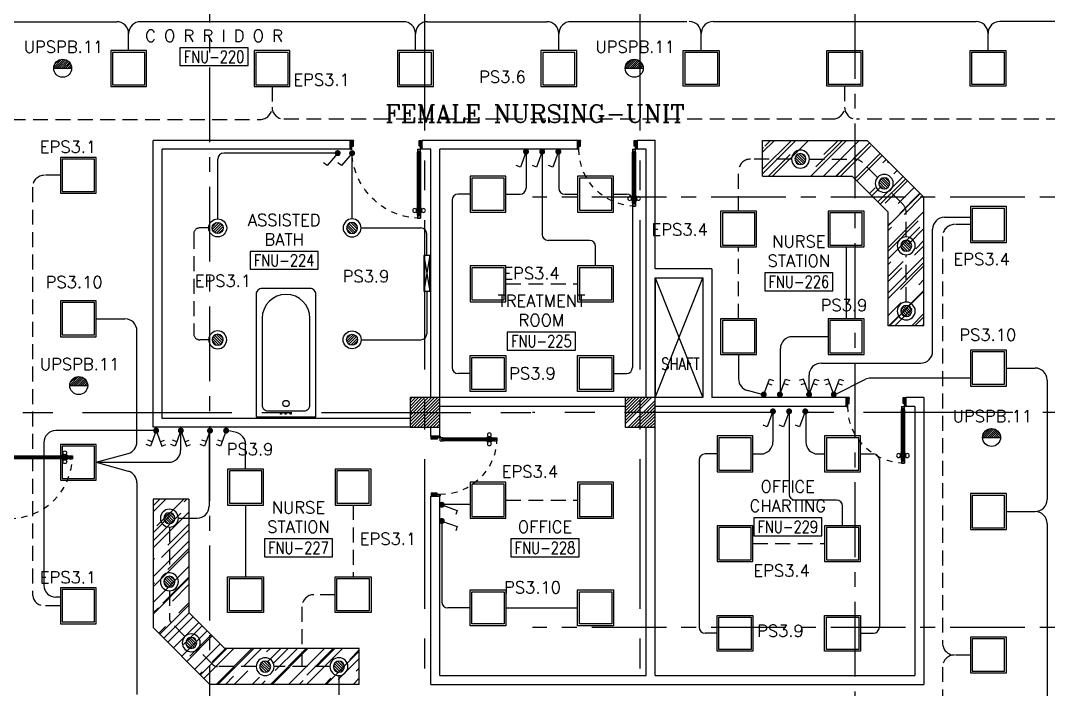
# Model space of a CAD drawing. Extents: x 0 to 92.9, y -1.3 to 78.2.
# Drawn here: x 15.63 to 32.84, y 45.32 to 56.51 of the extents above; entities that cross this region are included whole.
import ezdxf
from ezdxf.enums import TextEntityAlignment as Align

# ---------------------------------------------------------------- set-up
doc = ezdxf.new("R2010")
doc.units = 0
doc.header["$MEASUREMENT"] = 0
for name, pattern in [('CENTER', [2, 1.25, -0.25, 0.25, -0.25]), ('CENTERX2', [4, 2.5, -0.5, 0.5, -0.5]), ('HIDDEN', [0.375, 0.25, -0.125])]:
    doc.linetypes.add(name, pattern=pattern)
doc.layers.get('0').update_dxf_attribs({"color": 11, "linetype": 'CONTINUOUS'})
for name, color, linetype in [('AXES', 11, 'CENTERX2'), ('AXES1', 11, 'CENTER'), ('COL', 11, 'CONTINUOUS'), ('COUNTER', 11, 'CONTINUOUS'), ('DOOR', 11, 'CONTINUOUS'), ('E-CLINE', 2, 'CONTINUOUS'), ('E-HLINE', 2, 'HIDDEN'), ('E-LITE', 4, 'CONTINUOUS'), ('E-SWITCH', 4, 'CONTINUOUS'), ('E-SWITCHS', 4, 'CONTINUOUS'), ('E-TEXT', 4, 'CONTINUOUS'), ('E-TRXT', 4, 'CONTINUOUS'), ('EL-LITE', 4, 'CONTINUOUS'), ('FHC', 11, 'CONTINUOUS'), ('FIX', 11, 'CONTINUOUS'), ('HAT', 11, 'CONTINUOUS'), ('RM-BOX', 11, 'CONTINUOUS'), ('RM-NAME', 11, 'CONTINUOUS'), ('RM-NO', 11, 'CONTINUOUS'), ('SHAFT', 11, 'CONTINUOUS'), ('TITLE', 4, 'CONTINUOUS'), ('WALL', 11, 'CONTINUOUS')]:
    doc.layers.add(name, color=color, linetype=linetype)
doc.styles.add('ROMANC', font='romanc', dxfattribs={"height": 0.1})
doc.styles.add('ROMANS', font='ROMANS.shx', dxfattribs={"width": 0.6})

# ---------------------------------------------------------------- blocks, each defined once
blk = doc.blocks.new('L42')
at = {"layer": 'E-LITE'}
for p, q in [((0.3, 0.3), (-0.3, 0.3)), ((-0.3, 0.3), (-0.3, -0.3)), ((0.3, -0.3), (0.3, 0.3)), ((-0.3, -0.3), (0.3, -0.3))]:
    blk.add_line(p, q, dxfattribs=at)
at = {"layer": 'E-LITE', "color": 8}
blk.add_lwpolyline([(-0.27, 0.27), (-0.27, -0.27), (0.27, -0.27), (0.27, 0.27)], close=True, dxfattribs=at)
blk = doc.blocks.new('1G1W')
for p, q in [((0, 0), (0.55, 0)), ((0.55, 0), (0.55, -0.15))]:
    blk.add_line(p, q)
at = {"const_width": 0.1}
blk.add_lwpolyline([(-0.05, 0, 1), (0.05, 0, 1)], format="xyb", close=True, dxfattribs=at)
blk = doc.blocks.new('MR20')
at = {"layer": 'E-LITE'}
for p, q in [((-300, 100), (-300, 0)), ((-300, 100), (-300, 0)), ((-300, 0), (300, 0)), ((-300, 0), (300, 0)), ((-300, 0), (300, 0)), ((-300, 0), (-300, 0)), ((300, 0), (300, 100)), ((300, 0), (300, 100)), ((300, 0), (300, 0))]:
    blk.add_line(p, q, dxfattribs=at)
at = {"layer": 'E-LITE', "color": 3}
blk.add_line((300, 100), (-300, 100), dxfattribs=at)
at = {"layer": 'E-LITE', "color": 8}
for p, q in [((300, 0), (-300, 100)), ((300, 100), (-300, 0))]:
    blk.add_line(p, q, dxfattribs=at)
blk = doc.blocks.new('*X49')
at = {"color": 0}
for p, q in [((21548.527, 18540.142), (21548.801, 18540.415)), ((21548.529, 18539.966), (21548.977, 18540.414)), ((21548.584, 18539.845), (21549.098, 18540.359)), ((21548.672, 18539.756), (21549.187, 18540.271)), ((21548.793, 18539.7), (21549.243, 18540.15)), ((21548.966, 18539.696), (21549.246, 18539.977))]:
    blk.add_line(p, q, dxfattribs=at)
blk = doc.blocks.new('SPOT')
at = {"layer": 'E-LITE'}
for radius in [0.6, 0.369]:
    blk.add_circle((0, 0), radius, dxfattribs=at)
at = {"layer": 'E-LITE', "color": 8}
blk.add_blockref('*X49', (-21548.886, -18540.056), dxfattribs=at)
blk = doc.blocks.new('COL50')
at = {"layer": 'COL'}
blk.add_lwpolyline([(-250, 250), (-250, -250), (250, -250), (250, 250)], close=True, dxfattribs=at)
blk = doc.blocks.new('*X56')
at = {"color": 0}
for p, q in [((80579, 162727), (81042, 163190)), ((80579, 162780), (80989, 163190)), ((80579, 162833), (80936, 163190)), ((80579, 162886), (80883, 163190)), ((80579, 162939), (80829, 163190)), ((80579, 162993), (80776, 163190)), ((80579, 163046), (80723, 163190)), ((80579, 163099), (80670, 163190)), ((80579, 163152), (80617, 163190)), ((80595, 162690), (81079, 163174)), ((80648, 162690), (81079, 163121)), ((80701, 162690), (81079, 163068)), ((80754, 162690), (81079, 163015)), ((80807, 162690), (81079, 162962)), ((80860, 162690), (81079, 162909)), ((80913, 162690), (81079, 162856)), ((80966, 162690), (81079, 162803)), ((81019, 162690), (81079, 162750)), ((81072, 162690), (81079, 162697))]:
    blk.add_line(p, q, dxfattribs=at)
blk = doc.blocks.new('RM1')
at = {"layer": 'RM-BOX'}
blk.add_lwpolyline([(570, -200), (-570, -200), (-570, -500), (570, -500)], close=True, dxfattribs=at)
at = {"layer": 'RM-NAME', "style": 'ROMANS'}
for tag, p in [('ROOMNAME1', (0, 324)), ('ROOMNAME2', (0, 0))]:
    blk.add_attdef(tag, text='', height=200, dxfattribs=at).set_placement(p, align=Align.MIDDLE)
at = {"layer": 'RM-NO', "style": 'ROMANS', "width": 0.8}
blk.add_attdef('ROOMNO', text='', height=200, dxfattribs=at).set_placement((0, -350), align=Align.MIDDLE)
blk = doc.blocks.new('*X62')
at = {"color": 0}
for p, q in [((196689, 162747), (197131, 163190)), ((196689, 162800), (197078, 163190)), ((196689, 162853), (197025, 163190)), ((196689, 162907), (196972, 163190)), ((196689, 162960), (196919, 163190)), ((196689, 163013), (196866, 163190)), ((196689, 163066), (196813, 163190)), ((196689, 163119), (196760, 163190)), ((196689, 163172), (196707, 163190)), ((196737, 162690), (197189, 163141)), ((196790, 162690), (197189, 163088)), ((196843, 162690), (197189, 163035)), ((196896, 162690), (197189, 162982)), ((196949, 162690), (197189, 162929)), ((197002, 162690), (197189, 162876)), ((197055, 162690), (197189, 162823)), ((197108, 162690), (197189, 162770)), ((197161, 162690), (197189, 162717))]:
    blk.add_line(p, q, dxfattribs=at)
blk = doc.blocks.new('A$C3A782592')
at = {"layer": 'COUNTER', "linetype": 'ByBlock'}
for p, q in [((0, 3100), (0, 951)), ((600, 3100), (0, 3100)), ((600, 3100), (600, 1200)), ((1200, 600), (600, 1200)), ((951, 0), (0, 951)), ((3450, 600), (1200, 600)), ((3450, 0), (3450, 600)), ((3450, 0), (951, 0))]:
    blk.add_line(p, q, dxfattribs=at)
blk = doc.blocks.new('BTUB1')
at = {"layer": 'FIX'}
for points in [[(-500, -25), (-500, -2075, 0.414214), (-400, -2175), (400, -2175, 0.414214), (500, -2075), (500, -25)], [(-400, -1675, 1), (400, -1675), (400, -225, 0.414214), (300, -125), (-300, -125, 0.414214), (-400, -225)]]:
    blk.add_lwpolyline(points, format="xyb", close=True, dxfattribs=at)
for centre, radius in [((-75, -81), 11), ((5, -81), 11), ((85, -81), 11), ((0, -250), 52.2)]:
    blk.add_circle(centre, radius, dxfattribs=at)
blk = doc.blocks.new('DOOR-110')
at = {"layer": 'DOOR', "color": 0, "linetype": 'ByBlock'}
for p, q in [((0, 1050), (0, 1100)), ((150, 1100), (0, 1100)), ((100, 1050), (0, 1050)), ((100, 1075), (100, 1050)), ((150, 1075), (100, 1075)), ((150, 1100), (150, 1075)), ((150, 1025), (150, 1075)), ((200, 1075), (150, 1075)), ((180, 1042), (180, 1058)), ((180, 1058), (200, 1058)), ((200, 1042), (180, 1042)), ((200, 1058), (200, 1075)), ((200, 1025), (200, 1042)), ((1028, 1075), (1028, 1082)), ((1028, 1082), (1118, 1082)), ((1040, 1082), (1040, 1091)), ((1105, 1091), (1040, 1091)), ((1105, 1082), (1040, 1082)), ((1105, 1082), (1105, 1091)), ((1118, 1075), (1118, 1082)), ((1150, 1075), (1150, 1058)), ((1150, 1075), (1200, 1075)), ((1150, 1058), (1170, 1058)), ((1150, 1042), (1150, 1025)), ((1150, 1042), (1170, 1042)), ((1170, 1058), (1170, 1042)), ((1200, 1075), (1200, 1025)), ((1200, 1025), (1200, 1075)), ((150, 1025), (200, 1025)), ((1028, 1025), (1028, 1018)), ((1028, 1018), (1118, 1018)), ((1040, 1018), (1040, 1009)), ((1105, 1018), (1040, 1018)), ((1105, 1009), (1040, 1009)), ((1105, 1018), (1105, 1009)), ((1118, 1025), (1118, 1018)), ((1150, 1025), (1200, 1025)), ((100, 50), (0, 50)), ((0, 50), (0, 0)), ((0, 0), (150, 0)), ((150, 0), (0, 0)), ((100, 25), (100, 50)), ((150, 25), (100, 25)), ((150, 0), (150, 25))]:
    blk.add_line(p, q, dxfattribs=at)
at = {"layer": 'DOOR', "linetype": 'ByBlock'}
for p, q in [((0, 1100), (150, 1100)), ((200, 1075), (1150, 1075)), ((200, 1058), (1150, 1058)), ((200, 1042), (1150, 1042)), ((1150, 1025), (200, 1025))]:
    blk.add_line(p, q, dxfattribs=at)
at = {"layer": 'DOOR', "color": 9, "linetype": 'ByBlock'}
for p, q in [((0, 1050), (40, 1100)), ((0, 1050), (114, 1100)), ((0, 1050), (100, 1063)), ((0, 50), (40, 0)), ((0, 50), (114, 0)), ((0, 50), (100, 37))]:
    blk.add_line(p, q, dxfattribs=at)
at = {"layer": 'DOOR', "color": 0, "linetype": 'ByBlock'}
for centre in [(1073, 1124), (1073, 976)]:
    blk.add_circle(centre, 32.4, dxfattribs=at)
at = {"layer": 'DOOR', "color": 9, "linetype": 'ByBlock'}
for centre, radius, start, end in [((0, 1050), 34.4, 0, 90), ((0, 1050), 14.4, 0, 90), ((0, 1050), 54.4, 0, 66.7926), ((0, 1050), 74.4, 0, 42.2236), ((0, 1050), 94.4, 0, 31.9818), ((0, 1050), 114, 12.6226, 25.9162), ((0, 1050), 134, 10.72, 21.8402), ((0, 1050), 154, 13.7142, 18.8947), ((0, 50), 14.4, 270, 0), ((0, 50), 34.4, 270, 0), ((0, 50), 54.4, 293.2074, 0), ((0, 50), 74.4, 317.7764, 0), ((0, 50), 94.4, 328.0182, 0), ((0, 50), 134, 338.1598, 349.28), ((0, 50), 154, 341.1053, 346.2858)]:
    blk.add_arc(centre, radius, start, end, dxfattribs=at)
at = {"layer": 'DOOR', "linetype": 'HIDDEN', "ltscale": 0.5}
blk.add_arc((150, 1075), 1050, 270, 0, dxfattribs=at)
at = {"layer": 'WALL', "linetype": 'ByBlock'}
for p, q in [((0, 1100), (150, 1100)), ((0, 0), (150, 0))]:
    blk.add_line(p, q, dxfattribs=at)
blk = doc.blocks.new('D1000')
at = {"layer": 'DOOR', "color": 7, "linetype": 'ByBlock'}
for p, q in [((0, 0), (-150, 0)), ((-150, 0), (-150, -25)), ((-150, 0), (0, 0)), ((0, -50), (-114, 0)), ((0, -50), (-40, 0)), ((0, -50), (0, 0)), ((-1050, -25), (-1100, -25)), ((-1100, -75), (-1100, -25)), ((-1100, -25), (-1100, -75)), ((-1050, -75), (-1100, -75)), ((-1050, -42), (-1070, -42)), ((-1070, -42), (-1070, -58)), ((-1050, -58), (-1070, -58)), ((-1050, -25), (-1050, -42)), ((-1050, -58), (-1050, -75)), ((-928, -18), (-1018, -18)), ((-1018, -25), (-1018, -18)), ((-1018, -75), (-1018, -82)), ((-928, -82), (-1018, -82)), ((-1005, -9), (-940, -9)), ((-1005, -18), (-1005, -9)), ((-1005, -18), (-940, -18)), ((-1005, -82), (-940, -82)), ((-1005, -82), (-1005, -91)), ((-1005, -91), (-940, -91)), ((-940, -18), (-940, -9)), ((-940, -82), (-940, -91)), ((-928, -25), (-928, -18)), ((-928, -75), (-928, -82)), ((-200, -42), (-200, -25)), ((-200, -25), (-150, -25)), ((-180, -42), (-200, -42)), ((-200, -75), (-200, -58)), ((-200, -58), (-180, -58)), ((-150, -75), (-200, -75)), ((-180, -58), (-180, -42)), ((-150, -75), (-150, -25)), ((-150, -25), (-100, -25)), ((-100, -25), (-100, -50)), ((0, -50), (-100, -37)), ((-100, -50), (0, -50)), ((-150, -975), (-100, -975)), ((-150, -1000), (-150, -975)), ((-150, -1000), (0, -1000)), ((0, -1000), (-150, -1000)), ((0, -950), (-114, -1000)), ((-100, -975), (-100, -950)), ((0, -950), (-100, -963)), ((-100, -950), (0, -950)), ((0, -950), (-40, -1000)), ((0, -950), (0, -1000))]:
    blk.add_line(p, q, dxfattribs=at)
at = {"layer": 'DOOR', "linetype": 'ByBlock'}
for p, q in [((-200, -25), (-1050, -25)), ((-200, -42), (-1050, -42)), ((-200, -58), (-1050, -58)), ((-1050, -75), (-200, -75))]:
    blk.add_line(p, q, dxfattribs=at)
at = {"layer": 'DOOR', "color": 7, "linetype": 'ByBlock'}
for centre in [(-973, 23), (-973, -124)]:
    blk.add_circle(centre, 32.4, dxfattribs=at)
for centre, radius, start, end in [((0, -50), 134, 158.1598, 169.28), ((0, -50), 74.4, 137.7764, 180), ((0, -50), 54.4, 113.2074, 180), ((0, -50), 154, 161.1053, 166.2858), ((0, -50), 114, 154.0838, 167.3774), ((0, -50), 94.4, 148.0182, 180), ((0, -50), 34.4, 90, 180), ((0, -50), 14.4, 90, 180), ((0, -950), 154, 193.7142, 198.8947), ((0, -950), 134, 190.72, 201.8402), ((0, -950), 94.4, 180, 211.9818), ((0, -950), 74.4, 180, 222.2236), ((0, -950), 54.4, 180, 246.7926), ((0, -950), 34.4, 180, 270), ((0, -950), 14.4, 180, 270)]:
    blk.add_arc(centre, radius, start, end, dxfattribs=at)
at = {"layer": 'DOOR', "linetype": 'HIDDEN', "ltscale": 0.5}
blk.add_arc((-149, -24), 951, 180.0434, 269.9667, dxfattribs=at)
blk = doc.blocks.new('DOOR100')
at = {"layer": 'DOOR', "color": 0, "linetype": 'ByBlock'}
for p, q in [((-92, 1206), (-92, 1141)), ((-83, 1206), (-92, 1206)), ((-83, 1129), (-83, 1219)), ((-76, 1219), (-83, 1219)), ((-83, 1206), (-83, 1141)), ((-76, 1251), (-76, 1301)), ((-76, 1301), (-26, 1301)), ((-26, 1301), (-76, 1301)), ((-59, 1251), (-76, 1251)), ((-59, 1251), (-59, 1271)), ((-43, 1271), (-59, 1271)), ((-43, 1251), (-43, 1271)), ((-26, 1251), (-43, 1251)), ((-26, 1251), (-26, 1301)), ((-26, 1219), (-19, 1219)), ((-19, 1129), (-19, 1219)), ((-19, 1206), (-19, 1141)), ((-19, 1206), (-10, 1206)), ((-10, 1206), (-10, 1141)), ((-83, 1141), (-92, 1141)), ((-76, 1129), (-83, 1129)), ((-26, 1129), (-19, 1129)), ((-19, 1141), (-10, 1141)), ((-76, 200), (-59, 200)), ((-76, 150), (-76, 200)), ((-59, 200), (-59, 180)), ((-59, 180), (-43, 180)), ((-43, 200), (-26, 200)), ((-43, 180), (-43, 200)), ((-26, 200), (-26, 150)), ((-1201, 0), (-1201, 150)), ((-1201, 150), (-1176, 150)), ((-1201, 150), (-1201, 0)), ((-1151, 0), (-1201, 0)), ((-1176, 150), (-1176, 100)), ((-1176, 100), (-1151, 100)), ((-1151, 100), (-1151, 0)), ((-76, 150), (-26, 150)), ((-51, 100), (-51, 0)), ((-26, 100), (-51, 100)), ((-51, 0), (-1, 0)), ((-1, 150), (-26, 150)), ((-26, 150), (-26, 100)), ((-1, 150), (-1, 0))]:
    blk.add_line(p, q, dxfattribs=at)
at = {"layer": 'DOOR', "linetype": 'ByBlock'}
for p, q in [((-76, 1251), (-76, 200)), ((-59, 200), (-59, 1251)), ((-43, 200), (-43, 1251)), ((-26, 200), (-26, 1251))]:
    blk.add_line(p, q, dxfattribs=at)
at = {"layer": 'DOOR', "color": 9, "linetype": 'ByBlock'}
for p, q in [((-1151, 0), (-1201, 114)), ((-1151, 0), (-1201, 40)), ((-1151, 0), (-1164, 100)), ((-51, 0), (-1, 114)), ((-51, 0), (-38, 100)), ((-51, 0), (-1, 40))]:
    blk.add_line(p, q, dxfattribs=at)
at = {"layer": 'DOOR', "color": 0, "linetype": 'ByBlock'}
for centre in [(-125, 1174), (22, 1174)]:
    blk.add_circle(centre, 32.4, dxfattribs=at)
at = {"layer": 'DOOR', "linetype": 'HIDDEN', "ltscale": 0.5}
blk.add_arc((-27, 152), 1149, 89.961, 180.0931, dxfattribs=at)
at = {"layer": 'DOOR', "color": 9, "linetype": 'ByBlock'}
for centre, radius, start, end in [((-1151, 0), 154, 103.7142, 108.8947), ((-1151, 0), 134, 100.72, 111.8402), ((-1151, 0), 94.4, 90, 121.9818), ((-1151, 0), 74.4, 90, 132.2236), ((-1151, 0), 54.4, 90, 156.7926), ((-1151, 0), 34.4, 90, 180), ((-1151, 0), 14.4, 90, 180), ((-51, 0), 94.4, 58.0182, 90), ((-51, 0), 74.4, 47.7764, 90), ((-51, 0), 54.4, 23.2074, 90), ((-51, 0), 34.4, 0, 90), ((-51, 0), 14.4, 0, 90), ((-51, 0), 134, 68.1598, 79.28), ((-51, 0), 114, 64.0838, 77.3774), ((-51, 0), 154, 71.1053, 76.2858)]:
    blk.add_arc(centre, radius, start, end, dxfattribs=at)
blk = doc.blocks.new('EL')
at = {"layer": 'EL-LITE'}
h = blk.add_hatch(dxfattribs=at)
h.set_pattern_fill('ANSI31', color=4, scale=0.2, style=0)
h.set_pattern_definition([(45, (587.071197, 567.777136), (-0.0176776695, 0.0176776695), [])])
h.paths.add_polyline_path([(0.15, 0, 1), (-0.15, 0)])
at = {"layer": 'EL-LITE', "color": 4}
blk.add_line((-0.15, 0), (0.15, 0), dxfattribs=at)
blk.add_circle((0, 0), 0.15, dxfattribs=at)

msp = doc.modelspace()

# ---------------------------------------------------------------- hatches: boundary and pattern name
at = {"layer": 'COUNTER', "linetype": 'ByBlock'}
h = msp.add_hatch(dxfattribs=at)
h.set_pattern_fill('AR-RROOF', color=256, scale=0.32, angle=45, style=0)
h.set_pattern_definition([(45, (-58.42576, -112.96213), (0.271529, 0.72407734), [4.8, -0.64, 1.6, -0.32]), (45, (-58.23795, -112.54804), (-0.5272188, 0.0746705), [0.96, -0.1056, 1.92, -0.24]), (45, (-58.50495, -112.65666), (1.025022, 1.32822938), [2.56, -0.448, 1.28, -0.32])])
h.paths.add_polyline_path([(18.453, 48.508), (17.853, 48.508), (17.853, 46.359), (17.93, 46.283), (18.778, 46.283), (18.453, 46.608)])
h.paths.add_polyline_path([(18.803, 45.409), (18.803, 46.258), (18.778, 46.283), (17.93, 46.283)])
h.paths.add_polyline_path([(21.303, 45.408), (21.303, 46.008), (19.053, 46.008), (18.803, 46.258), (18.803, 45.409), (18.805, 45.408)])
at = {"layer": 'FHC', "linetype": 'ByBlock', "ltscale": 0.3}
h = msp.add_hatch(dxfattribs=at)
h.set_pattern_fill('ANSI32', color=11, scale=0.175, style=0)
h.set_pattern_definition([(45, (-209.115216, 25.8316), (-0.046403883, 0.046403883), []), (45, (-209.08428, 25.8316), (-0.046403883, 0.046403883), [])])
h.paths.add_polyline_path([(24.001, 56.883), (24.001, 57.073), (23.081, 57.073), (23.081, 56.883)])
h.paths.add_polyline_path([(22.868, 56.461), (22.868, 56.882), (23.131, 56.882), (23.131, 56.461)], flags=9)

# ---------------------------------------------------------------- linework, layer by layer
at = {"layer": 'AXES'}
for p, q in [((22.403, -1.327), (22.403, 77.486)), ((26.003, -1.327), (26.003, 77.486)), ((0.672, 49.958), (24.203, 49.958)), ((92.243, 49.958), (24.203, 49.958))]:
    msp.add_line(p, q, dxfattribs=at)
at = {"layer": 'AXES1'}
for p, q in [((18.803, 28.479), (18.803, 64.358)), ((29.603, 5.538), (29.603, 64.358)), ((82.443, 53.558), (24.203, 53.558)), ((82.443, 46.358), (24.203, 46.358))]:
    msp.add_line(p, q, dxfattribs=at)
at = {"layer": 'COUNTER', "linetype": 'ByBlock'}
for p, q in [((28.053, 53.908), (28.053, 54.508)), ((28.053, 54.508), (29.802, 54.508)), ((30.753, 53.556), (29.802, 54.508)), ((28.053, 53.908), (29.553, 53.908)), ((30.153, 53.308), (29.553, 53.908)), ((30.753, 51.408), (30.753, 53.556)), ((30.153, 51.408), (30.153, 53.308)), ((30.753, 51.408), (30.153, 51.408))]:
    msp.add_line(p, q, dxfattribs=at)
at = {"layer": 'COUNTER'}
for p, q in [((28.053, 53.95), (28.611, 54.508)), ((28.053, 54.31), (28.251, 54.508)), ((28.053, 54.026), (28.535, 54.508)), ((28.053, 54.374), (28.07, 54.391)), ((28.091, 54.412), (28.187, 54.508)), ((28.219, 53.908), (28.819, 54.508)), ((28.86, 53.908), (29.46, 54.508)), ((28.946, 54.066), (29.388, 54.508)), ((29.072, 53.908), (29.672, 54.508)), ((29.08, 54.272), (29.316, 54.508)), ((29.284, 53.908), (29.843, 54.466)), ((29.356, 53.908), (29.867, 54.418)), ((29.574, 54.202), (29.841, 54.469)), ((28.151, 53.908), (28.516, 54.272)), ((29.597, 53.864), (30.021, 54.288)), ((29.631, 53.83), (30.055, 54.254)), ((29.28, 53.908), (29.504, 54.132)), ((30.068, 54.132), (30.123, 54.186)), ((30.151, 54.134), (30.163, 54.146)), ((29.981, 53.48), (30.405, 53.904)), ((30.023, 53.438), (30.448, 53.862)), ((30.251, 53.949), (30.306, 54.004)), ((29.881, 53.58), (30.039, 53.737)), ((30.107, 53.457), (30.48, 53.83)), ((30.323, 53.453), (30.59, 53.72)), ((30.153, 53.08), (30.692, 53.618)), ((30.351, 53.285), (30.687, 53.622)), ((30.423, 53.268), (30.732, 53.578)), ((30.153, 52.715), (30.753, 53.315)), ((30.153, 52.656), (30.658, 53.16)), ((30.153, 53.088), (30.191, 53.126)), ((30.153, 52.524), (30.686, 53.056)), ((30.153, 52.999), (30.211, 53.056)), ((30.495, 52.772), (30.753, 53.031)), ((30.616, 52.693), (30.753, 52.831)), ((30.594, 52.587), (30.753, 52.746)), ((30.153, 51.96), (30.753, 52.56)), ((30.153, 52.231), (30.404, 52.481)), ((30.153, 52.431), (30.198, 52.475)), ((30.153, 51.862), (30.753, 52.462)), ((30.153, 52.146), (30.382, 52.375)), ((30.361, 52.015), (30.753, 52.407)), ((30.667, 52.091), (30.753, 52.178)), ((30.178, 51.408), (30.753, 51.983)), ((30.401, 51.643), (30.753, 51.995)), ((30.153, 51.578), (30.37, 51.794)), ((30.267, 51.408), (30.554, 51.694)), ((30.552, 51.408), (30.753, 51.609)), ((30.166, 51.408), (30.331, 51.573)), ((30.603, 51.408), (30.753, 51.558)), ((30.73, 51.408), (30.753, 51.431))]:
    msp.add_line(p, q, dxfattribs=at)
at = {"layer": 'E-CLINE', "color": 4}
for p, q in [((15.243, 56.492), (17.243, 56.492)), ((22.043, 56.492), (17.643, 56.492)), ((22.443, 56.492), (24.443, 56.492)), ((26.786, 56.492), (24.843, 56.492)), ((27.226, 56.496), (31.626, 56.496)), ((34.026, 56.496), (32.026, 56.496)), ((17.443, 56.008), (17.443, 56.292)), ((24.643, 56.008), (24.643, 56.292)), ((31.826, 56.012), (31.826, 56.296)), ((22.857, 53.508), (22.857, 50.708)), ((23.158, 53.608), (22.957, 53.608)), ((25.558, 53.608), (25.775, 53.608)), ((25.875, 53.508), (25.875, 50.708)), ((25.875, 53.508), (25.875, 50.708)), ((31.099, 53.222), (31.533, 53.222)), ((21.333, 53.043), (22.333, 53.043)), ((30.899, 50.982), (30.899, 53.022)), ((22.433, 52.583), (22.433, 52.943)), ((29.451, 52.724), (29.451, 51.524)), ((22.433, 51.983), (22.433, 51.272)), ((17.582, 49.465), (17.582, 51.323)), ((21.333, 51.172), (22.333, 51.172)), ((29.151, 51.224), (28.551, 51.224)), ((27.651, 50.924), (27.651, 50.518)), ((28.351, 50.28), (28.351, 51.024)), ((29.031, 50.782), (30.699, 50.782)), ((23.158, 50.608), (22.957, 50.608)), ((25.558, 50.608), (25.775, 50.608)), ((28.831, 50.257), (28.831, 50.582)), ((32.133, 50.699), (32.614, 50.699)), ((29.27, 50.257), (29.776, 50.511)), ((31.533, 50.532), (29.865, 50.532)), ((32.814, 50.499), (32.814, 48.499)), ((28.047, 50.257), (27.798, 50.325)), ((27.291, 49.263), (27.09, 49.263)), ((29.691, 49.263), (29.907, 49.263)), ((16.902, 49.123), (18.113, 49.123)), ((26.99, 49.163), (26.99, 46.363)), ((30.007, 49.163), (30.007, 46.363)), ((17.582, 48.781), (17.582, 45.24)), ((19.4, 48.408), (19.4, 47.208)), ((32.133, 48.299), (32.614, 48.299)), ((32.814, 48.099), (32.814, 43.933)), ((23.758, 46.689), (24.958, 46.689)), ((27.291, 46.263), (27.09, 46.263)), ((29.691, 46.263), (29.907, 46.263)), ((20.962, 45.555), (20.962, 45.235))]:
    msp.add_line(p, q, dxfattribs=at)
at = {"layer": 'E-CLINE', "color": 4, "linetype": 'ByBlock'}
for p, q in [((22.243, 56.008), (22.243, 56.292)), ((27.026, 56.012), (27.026, 56.296))]:
    msp.add_line(p, q, dxfattribs=at)
at = {"layer": 'E-CLINE', "color": 4}
for centre, radius, start, end in [((17.243, 56.292), 0.2, 0, 90), ((17.643, 56.292), 0.2, 90, 180), ((24.443, 56.292), 0.2, 0, 90), ((24.843, 56.292), 0.2, 90, 180), ((31.626, 56.296), 0.2, 0, 90), ((32.026, 56.296), 0.2, 90, 180), ((22.957, 53.508), 0.1, 90, 180), ((25.775, 53.508), 0.1, 0, 90), ((25.775, 53.508), 0.1, 0, 90), ((31.099, 53.022), 0.2, 90, 180), ((22.333, 52.943), 0.1, 0, 90), ((22.333, 51.272), 0.1, 270, 0), ((28.551, 51.024), 0.2, 90, 180), ((30.699, 50.982), 0.2, 270, 0), ((29.031, 50.582), 0.2, 90, 180), ((22.957, 50.708), 0.1, 180, 270), ((25.775, 50.708), 0.1, 270, 0), ((25.775, 50.708), 0.1, 270, 0), ((32.614, 50.499), 0.2, 0, 90), ((27.851, 50.518), 0.2, 180, 254.7398), ((29.865, 50.332), 0.2, 90, 116.6102), ((27.09, 49.163), 0.1, 90, 180), ((29.907, 49.163), 0.1, 0, 90), ((32.614, 48.499), 0.2, 270, 0), ((32.614, 48.099), 0.2, 0, 90), ((18.225, 46.511), 0.1, 180, 225), ((27.09, 46.363), 0.1, 180, 270), ((29.907, 46.363), 0.1, 270, 0), ((18.931, 45.805), 0.1, 225, 270)]:
    msp.add_arc(centre, radius, start, end, dxfattribs=at)
at = {"layer": 'E-CLINE', "color": 4, "linetype": 'ByBlock'}
for centre, start, end in [((22.043, 56.292), 0, 90), ((22.443, 56.292), 90, 180), ((26.826, 56.296), 0, 90), ((27.226, 56.296), 90, 180)]:
    msp.add_arc(centre, 0.2, start, end, dxfattribs=at)
at = {"layer": 'E-HLINE', "color": 4}
for p, q in [((19.843, 55.408), (19.843, 55.065)), ((29.426, 55.412), (29.426, 55.065)), ((12.843, 54.858), (19.643, 54.858)), ((20.043, 54.865), (29.226, 54.865)), ((36.426, 54.862), (29.626, 54.862)), ((28.537, 54.194), (27.851, 54.194)), ((28.837, 54.194), (29.586, 54.194)), ((29.976, 53.886), (29.727, 54.135)), ((16.302, 53.923), (16.034, 53.923)), ((27.651, 53.324), (27.651, 53.994)), ((15.834, 53.723), (15.834, 46.923)), ((30.398, 53.441), (30.175, 53.665)), ((30.457, 52.894), (30.457, 53.3)), ((18.784, 53.043), (18.632, 53.043)), ((31.533, 53.099), (31.265, 53.099)), ((18.532, 52.943), (18.532, 51.272)), ((31.065, 52.899), (31.065, 46.099)), ((27.651, 51.524), (27.651, 52.724)), ((30.457, 51.803), (30.457, 52.594)), ((23.758, 52.108), (24.958, 52.108)), ((18.784, 51.172), (18.632, 51.172)), ((21.2, 48.408), (21.2, 47.208)), ((23.758, 48.489), (24.958, 48.489)), ((18.125, 48.038), (18.125, 47.274)), ((27.891, 47.763), (29.091, 47.763)), ((18.125, 46.974), (18.125, 46.511)), ((20.9, 46.908), (20.545, 46.908)), ((16.302, 46.723), (16.034, 46.723)), ((20.345, 45.705), (20.345, 46.708)), ((18.385, 46.209), (18.154, 46.44)), ((18.86, 45.734), (18.597, 45.997)), ((31.533, 45.899), (31.265, 45.899)), ((19.578, 45.705), (18.931, 45.705)), ((20.812, 45.705), (19.878, 45.705)), ((31.065, 45.699), (31.065, 41.767))]:
    msp.add_line(p, q, dxfattribs=at)
for centre, radius, start, end in [((19.643, 55.058), 0.2, 270, 0), ((20.043, 55.065), 0.2, 180, 270), ((29.226, 55.065), 0.2, 270, 0), ((29.626, 55.062), 0.2, 180, 270), ((27.851, 53.994), 0.2, 90, 180), ((29.586, 53.994), 0.2, 45, 90), ((16.034, 53.723), 0.2, 90, 180), ((30.257, 53.3), 0.2, 0, 45), ((18.632, 52.943), 0.1, 90, 180), ((31.265, 52.899), 0.2, 90, 180), ((18.632, 51.272), 0.1, 180, 270), ((16.034, 46.923), 0.2, 180, 270), ((20.545, 46.708), 0.2, 90, 180), ((31.265, 46.099), 0.2, 180, 270), ((31.265, 45.699), 0.2, 90, 180)]:
    msp.add_arc(centre, radius, start, end, dxfattribs=at)
at = {"layer": 'E-SWITCH', "color": 4}
for p, q in [((18.934, 53.193), (18.934, 54.194)), ((20.942, 54.294), (19.034, 54.294)), ((21.183, 53.193), (21.183, 54.294)), ((24.094, 54.319), (24, 54.061)), ((24.094, 54.319), (24.094, 53.708)), ((24.364, 54.319), (24.27, 54.061)), ((24.364, 54.319), (24.364, 52.935)), ((24.635, 54.319), (24.541, 54.061)), ((24.643, 54.319), (24.643, 53.708)), ((24, 54.061), (23.929, 54.086)), ((24.27, 54.061), (24.2, 54.086)), ((24.541, 54.061), (24.47, 54.086)), ((23.758, 53.608), (23.994, 53.608)), ((24.743, 53.608), (24.958, 53.608)), ((25.158, 52.835), (24.464, 52.835)), ((25.258, 52.408), (25.258, 52.735)), ((28.072, 50.257), (28.166, 50.515)), ((28.139, 50.441), (28.21, 50.416)), ((28.166, 50.515), (28.237, 50.49)), ((28.343, 50.257), (28.437, 50.515)), ((28.41, 50.441), (28.48, 50.416)), ((28.437, 50.515), (28.507, 50.49)), ((28.737, 50.515), (28.667, 50.49)), ((28.764, 50.443), (28.693, 50.417)), ((28.831, 50.257), (28.737, 50.515)), ((28.831, 50.257), (28.925, 50.515)), ((28.899, 50.443), (28.969, 50.417)), ((28.925, 50.515), (28.996, 50.49)), ((29.15, 50.515), (29.08, 50.49)), ((29.177, 50.443), (29.106, 50.417)), ((29.245, 50.257), (29.15, 50.515)), ((29.245, 50.257), (29.339, 50.515)), ((29.312, 50.443), (29.383, 50.417)), ((29.339, 50.515), (29.409, 50.49)), ((28.226, 49.975), (28.132, 49.716)), ((28.226, 49.975), (28.226, 49.463)), ((28.497, 49.975), (28.403, 49.716)), ((28.497, 49.975), (28.497, 48.591)), ((28.767, 49.975), (28.673, 49.716)), ((28.776, 49.975), (28.776, 49.463)), ((28.132, 49.716), (28.062, 49.742)), ((28.403, 49.716), (28.332, 49.742)), ((28.673, 49.716), (28.603, 49.742)), ((17.928, 49.653), (16.224, 49.653)), ((17.903, 49.653), (17.809, 49.394)), ((17.903, 49.653), (17.997, 49.394)), ((18.317, 49.653), (18.223, 49.394)), ((18.317, 49.653), (18.411, 49.394)), ((18.805, 49.653), (18.711, 49.394)), ((18.79, 49.653), (18.79, 48.388)), ((19.075, 49.653), (18.981, 49.394)), ((16.024, 49.453), (16.024, 47.066)), ((17.809, 49.394), (17.739, 49.42)), ((17.836, 49.467), (17.765, 49.493)), ((17.971, 49.467), (18.041, 49.493)), ((17.997, 49.394), (18.068, 49.42)), ((18.223, 49.394), (18.152, 49.42)), ((18.249, 49.467), (18.179, 49.493)), ((18.384, 49.467), (18.455, 49.493)), ((18.411, 49.394), (18.481, 49.42)), ((18.711, 49.394), (18.641, 49.42)), ((18.738, 49.468), (18.667, 49.494)), ((18.981, 49.394), (18.911, 49.42)), ((19.008, 49.468), (18.938, 49.494)), ((19.4, 49.008), (19.4, 49.424)), ((27.891, 49.263), (28.026, 49.263)), ((28.976, 49.263), (29.091, 49.263)), ((22.685, 48.42), (23.158, 48.42)), ((22.685, 48.412), (22.943, 48.317)), ((29.291, 48.491), (28.597, 48.491)), ((29.391, 48.063), (29.391, 48.391)), ((18.275, 48.188), (18.59, 48.188)), ((22.943, 48.317), (22.917, 48.247)), ((22.685, 48.141), (22.685, 46.789)), ((22.685, 48.141), (22.943, 48.047)), ((22.943, 48.047), (22.917, 47.977)), ((16.302, 46.866), (16.224, 46.866)), ((23.158, 46.689), (22.785, 46.689))]:
    msp.add_line(p, q, dxfattribs=at)
at = {"layer": 'E-SWITCH', "color": 4, "const_width": 0.05}
for points in [[(24.094, 54.344, -1), (24.094, 54.294, -1)], [(24.364, 54.344, -1), (24.364, 54.294, -1)], [(24.635, 54.344, -1), (24.635, 54.294, -1)], [(28.072, 50.232, -1), (28.072, 50.282, -1)], [(28.343, 50.232, -1), (28.343, 50.282, -1)], [(28.831, 50.232, -1), (28.831, 50.282, -1)], [(29.245, 50.232, -1), (29.245, 50.282, -1)], [(28.226, 50, -1), (28.226, 49.95, -1)], [(28.497, 50, -1), (28.497, 49.95, -1)], [(28.767, 50, -1), (28.767, 49.95, -1)], [(17.903, 49.678, -1), (17.903, 49.628, -1)], [(18.317, 49.678, -1), (18.317, 49.628, -1)], [(18.805, 49.678, -1), (18.805, 49.628, -1)], [(19.075, 49.678, -1), (19.075, 49.628, -1)], [(22.66, 48.412, -1), (22.71, 48.412, -1)], [(22.66, 48.141, -1), (22.71, 48.141, -1)]]:
    msp.add_lwpolyline(points, format="xyb", close=True, dxfattribs=at)
at = {"layer": 'E-SWITCH', "color": 4}
for centre, radius, start, end in [((19.034, 54.194), 0.1, 90, 180), ((23.994, 53.708), 0.1, 270, 0), ((24.743, 53.708), 0.1, 180, 270), ((24.464, 52.935), 0.1, 180, 270), ((25.158, 52.735), 0.1, 0, 90), ((16.224, 49.453), 0.2, 90, 180), ((19.2, 49.424), 0.2, 0, 76.7355), ((28.026, 49.463), 0.2, 270, 0), ((28.976, 49.463), 0.2, 180, 270), ((28.597, 48.591), 0.1, 180, 270), ((18.59, 48.388), 0.2, 270, 0), ((29.291, 48.391), 0.1, 0, 90), ((16.224, 47.066), 0.2, 180, 270), ((22.785, 46.789), 0.1, 180, 270)]:
    msp.add_arc(centre, radius, start, end, dxfattribs=at)
at = {"layer": 'FIX'}
for p, q in [((26.253, 54.5), (26.261, 54.508)), ((29.843, 53.618), (29.937, 53.712))]:
    msp.add_line(p, q, dxfattribs=at)
at = {"layer": 'SHAFT'}
for p, q in [((26.253, 50.208), (27.053, 52.208)), ((26.253, 52.208), (27.053, 50.208))]:
    msp.add_line(p, q, dxfattribs=at)
at = {"layer": 'TITLE', "linetype": 'Continuous'}
for p, q in [((16.902, 51.523), (17.382, 51.523)), ((18.313, 49.653), (18.313, 49.323)), ((19.246, 49.619), (19.1, 49.653)), ((16.902, 49.123), (17.436, 49.272)), ((16.902, 49.123), (17.436, 48.974))]:
    msp.add_line(p, q, dxfattribs=at)
for centre, start, end in [((17.382, 51.323), 0, 90), ((17.382, 49.465), 285.6201, 0), ((18.113, 49.323), 270, 0), ((17.382, 48.781), 0, 74.3799)]:
    msp.add_arc(centre, 0.2, start, end, dxfattribs=at)
at = {"layer": 'WALL', "linetype": 'ByBlock'}
for p, q in [((21.153, 54.508), (17.853, 54.508)), ((24.953, 54.508), (22.353, 54.508)), ((26.253, 54.508), (25.953, 54.508)), ((21.153, 54.358), (18.003, 54.358)), ((22.503, 54.358), (22.353, 54.358)), ((24.953, 54.358), (22.653, 54.358)), ((26.103, 54.358), (25.953, 54.358)), ((25.753, 50.208), (22.653, 50.208)), ((29.453, 50.208), (27.203, 50.208)), ((29.453, 50.058), (29.453, 50.208)), ((30.753, 50.208), (30.453, 50.208)), ((30.453, 50.058), (30.453, 50.208)), ((25.753, 50.058), (22.653, 50.058)), ((29.453, 50.058), (26.253, 50.058)), ((30.603, 50.058), (30.453, 50.058)), ((22.153, 49.858), (18.003, 49.858)), ((22.153, 49.708), (17.853, 49.708)), ((22.653, 49.558), (22.503, 49.558)), ((22.653, 49.558), (22.503, 49.558)), ((22.653, 48.558), (22.503, 48.558)), ((22.653, 48.558), (22.503, 48.558))]:
    msp.add_line(p, q, dxfattribs=at)
at = {"layer": 'WALL'}
for p, q in [((17.853, 49.708), (17.853, 54.508)), ((21.153, 54.358), (21.153, 54.508)), ((22.353, 54.358), (22.353, 54.508)), ((24.953, 54.358), (24.953, 54.508)), ((24.953, 54.358), (24.953, 54.508)), ((25.953, 54.358), (25.953, 54.508)), ((25.953, 54.358), (25.953, 54.508)), ((26.253, 52.358), (26.253, 54.508)), ((18.003, 49.858), (18.003, 54.358)), ((22.503, 50.208), (22.503, 54.358)), ((22.503, 50.208), (22.503, 54.358)), ((22.653, 49.558), (22.653, 54.358)), ((26.103, 50.208), (26.103, 54.358)), ((26.103, 50.208), (26.103, 54.358)), ((27.203, 52.358), (26.253, 52.358)), ((27.203, 52.358), (27.203, 50.208)), ((26.253, 45.558), (26.253, 52.208)), ((26.253, 52.208), (26.253, 50.208)), ((26.253, 52.208), (27.053, 52.208)), ((27.053, 52.208), (27.053, 50.208)), ((26.253, 50.058), (26.253, 50.208)), ((27.053, 50.208), (26.253, 50.208)), ((30.753, 50.208), (30.753, 45.408)), ((30.603, 50.058), (30.603, 45.558)), ((22.503, 49.558), (22.503, 49.708)), ((26.103, 45.558), (26.103, 49.708)), ((22.503, 45.408), (22.503, 48.558)), ((22.653, 45.558), (22.653, 48.558)), ((22.653, 45.558), (26.103, 45.558)), ((26.253, 45.558), (30.603, 45.558)), ((26.253, 45.558), (27.468, 45.558)), ((22.503, 45.408), (30.753, 45.408)), ((26.253, 45.408), (27.468, 45.408))]:
    msp.add_line(p, q, dxfattribs=at)

# ---------------------------------------------------------------- block references
at = {"layer": 'COL', "xscale": 0.001000000003841706, "yscale": 0.000999999996565748, "zscale": 0.001}
for p in [(22.403, 49.958), (26.003, 49.958)]:
    msp.add_blockref('COL50', p, dxfattribs=at)
at = {"layer": 'COUNTER', "linetype": 'ByBlock', "xscale": 0.001000000003841706, "yscale": 0.000999999996565748, "zscale": 0.001}
msp.add_blockref('A$C3A782592', (17.853, 45.408), dxfattribs=at)
at = {"layer": 'DOOR', "color": 0, "linetype": 'ByBlock', "xscale": -0.001000000003841706, "yscale": 0.000999999996565748, "zscale": 0.001, "rotation": 180}
msp.add_blockref('DOOR100', (22.355, 54.508), dxfattribs=at)
at = {"layer": 'DOOR', "color": 0, "linetype": 'Continuous', "xscale": -0.000999999996565748, "yscale": 0.000999999996565748, "zscale": 0.001, "rotation": 270}
for p in [(25.953, 54.508), (30.453, 50.208)]:
    msp.add_blockref('D1000', p, dxfattribs=at)
at = {"layer": 'DOOR', "color": 0, "linetype": 'Continuous', "yscale": 0.000999999996565748, "zscale": 0.001}
for name, p, xscale in [('D1000', (22.507, 49.558), -0.001000000003841706), ('DOOR-110', (15.303, 48.158), 0.001000000003841706)]:
    msp.add_blockref(name, p, dxfattribs=dict(at, xscale=xscale))
at = {"layer": 'E-LITE', "color": 4, "rotation": 270}
for p in [(17.443, 55.708), (19.843, 55.708), (22.243, 55.708), (24.643, 55.708)]:
    msp.add_blockref('L42', p, dxfattribs=at)
at = {"layer": 'E-LITE', "color": 4, "xscale": -1}
for p, rotation in [((27.026, 55.712), 90), ((29.426, 55.712), 90), ((31.826, 55.712), 90), ((23.458, 50.608), 180), ((25.258, 50.608), 180), ((19.4, 46.908), 180), ((21.2, 46.908), 180), ((23.458, 46.689), 180), ((25.258, 46.689), 180), ((27.591, 46.263), 180), ((29.391, 46.263), 180)]:
    msp.add_blockref('L42', p, dxfattribs=dict(at, rotation=rotation))
at = {"layer": 'E-LITE'}
for p in [(16.339, 55.714), (25.905, 55.714), (16.608, 50.406), (31.885, 49.538)]:
    msp.add_blockref('EL', p, dxfattribs=at)
at = {"layer": 'E-LITE', "color": 4}
for p in [(16.602, 53.923), (23.458, 53.608), (25.258, 53.608), (31.833, 53.099), (27.651, 53.024), (29.451, 53.024), (23.458, 52.108), (25.258, 52.108), (16.602, 51.523), (27.651, 51.224), (29.451, 51.224), (31.833, 50.699), (27.591, 49.263), (29.391, 49.263), (16.602, 49.123), (19.4, 48.708), (21.2, 48.708), (23.458, 48.489), (25.258, 48.489), (31.833, 48.299), (27.591, 47.763), (29.391, 47.763), (16.602, 46.723), (31.833, 45.899)]:
    msp.add_blockref('L42', p, dxfattribs=at)
at = {"layer": 'E-LITE', "color": 4, "yscale": 0.25, "zscale": 0.25}
for p, xscale in [((28.687, 54.194), -0.25), ((30.089, 53.788), -0.25), ((30.457, 52.744), -0.25), ((30.457, 51.653), -0.25), ((18.934, 51.172), -0.25), ((21.183, 51.172), 0.25), ((18.125, 48.188), -0.25), ((18.125, 47.124), -0.25), ((18.491, 46.103), -0.25), ((19.728, 45.705), -0.25), ((20.962, 45.705), -0.25)]:
    msp.add_blockref('SPOT', p, dxfattribs=dict(at, xscale=xscale))
at = {"layer": 'E-LITE', "color": 4, "yscale": 0.25, "zscale": 0.25, "rotation": 180}
for p, xscale in [((18.934, 53.043), 0.25), ((21.183, 53.043), -0.25)]:
    msp.add_blockref('SPOT', p, dxfattribs=dict(at, xscale=xscale))
at = {"layer": 'E-SWITCH', "color": 4, "xscale": 0.4999999999932138, "yscale": 0.5, "zscale": 0.5, "rotation": 229.3779551437923}
for p in [(20.942, 54.294), (21.183, 54.294)]:
    msp.add_blockref('1G1W', p, dxfattribs=at)
at = {"layer": 'E-SWITCHS', "color": 4, "xscale": 0.0009999999892897904, "yscale": 0.0009999999892897904, "zscale": 0.001, "rotation": 90}
msp.add_blockref('MR20', (22.483, 52.283), dxfattribs=at)
at = {"layer": 'HAT', "xscale": 0.001000000003841706, "yscale": 0.000999999996565748, "zscale": 0.001}
for name, p in [('*X56', (-58.426, -112.982)), ('*X62', (-170.935, -112.982))]:
    msp.add_blockref(name, p, dxfattribs=at)
at = {"layer": 'RM-NO', "xscale": 0.001000000003841706, "yscale": 0.000999999996565748, "zscale": 0.001}
for p, values in [((18.872, 56.257), {'ROOMNO': 'FNU-220', 'ROOMNAME2': 'C O R R I D O R'}), ((20.046, 52.851), {'ROOMNO': 'FNU-224', 'ROOMNAME2': 'BATH', 'ROOMNAME1': 'ASSISTED'}), ((28.66, 52.493), {'ROOMNO': 'FNU-226', 'ROOMNAME2': 'STATION', 'ROOMNAME1': 'NURSE'}), ((24.351, 51.5), {'ROOMNO': 'FNU-225', 'ROOMNAME2': 'ROOM', 'ROOMNAME1': 'TREATMENT'}), ((28.474, 48.394), {'ROOMNO': 'FNU-229', 'ROOMNAME2': 'CHARTING', 'ROOMNAME1': 'OFFICE'}), ((20.285, 48.043), {'ROOMNO': 'FNU-227', 'ROOMNAME2': 'STATION', 'ROOMNAME1': 'NURSE'}), ((24.411, 48.043), {'ROOMNO': 'FNU-228', 'ROOMNAME2': 'OFFICE'})]:
    msp.add_blockref('RM1', p, dxfattribs=at).add_auto_attribs(values)
at = {"layer": 'WALL', "xscale": 0.001000000003841706, "yscale": 0.000999999996565748, "zscale": 0.001, "rotation": 180}
msp.add_blockref('BTUB1', (20.078, 49.856), dxfattribs=at)

# ---------------------------------------------------------------- texts
at = {"layer": 'E-TEXT', "color": 4, "style": 'ROMANS'}
for s, p in [(' EPS3.1', (20.063, 55.422)), (' PS3.6', (23.172, 55.471)), (' EPS3.1', (15.82, 54.299)), (' EPS3.4', (26.058, 52.915)), (' EPS3.4', (31.111, 52.421)), (' PS3.9', (20.888, 52.134)), (' EPS3.4', (23.577, 52.184)), (' PS3.10', (15.918, 52.037)), (' EPS3.1', (18.413, 52.058)), (' PS3.9', (28.888, 51.65)), (' PS3.10', (31.209, 51.154)), (' PS3.9', (23.675, 50.51)), (' PS3.9', (18.948, 49.241)), (' EPS3.4', (23.551, 48.867)), (' EPS3.1', (21.176, 47.743)), (' EPS3.4', (27.763, 47.211)), (' EPS3.1', (15.82, 47.099)), (' PS3.10', (23.589, 46.931)), (' PS3.9', (27.825, 46.204))]:
    msp.add_text(s, height=0.2, dxfattribs=at).set_placement(p)
at = {"layer": 'E-TRXT', "color": 4, "style": 'ROMANS'}
for p in [(15.689, 55.971), (25.256, 55.971), (15.958, 50.663), (31.235, 49.795)]:
    msp.add_text('UPSPB.11', height=0.2, dxfattribs=at).set_placement(p)
at = {"layer": 'RM-NAME', "style": 'ROMANS', "width": 0.8}
msp.add_text('SHAFT', height=0.2, dxfattribs=at).set_placement((26.678, 50.769), align=Align.MIDDLE)
at = {"layer": 'RM-NO', "color": 2, "style": 'ROMANC'}
msp.add_text('FEMALE NURSING-UNIT', height=0.3, dxfattribs=at).set_placement((24.245, 54.954), align=Align.MIDDLE)

doc.saveas('drawing.dxf')
